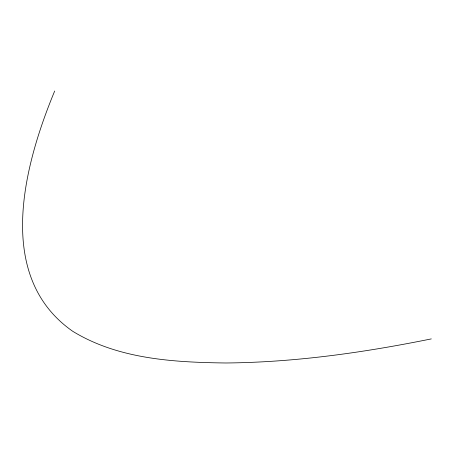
<?xml version="1.0" encoding="UTF-8"?>
<svg xmlns="http://www.w3.org/2000/svg" width="454" height="454" viewBox="0 0 454 454"><rect width="100%" height="100%" fill="white"/><g stroke="black" fill="none" stroke-linecap="round" stroke-linejoin="round"><path stroke-width="0.68" d="M54.684 91.016C24.107 164.723 -6.101 276.338 72.788 331.329C118.358 359.188 173.751 362.32 225.797 362.984C294.924 362.388 363.648 352.605 431.3 338.9"/></g></svg>
